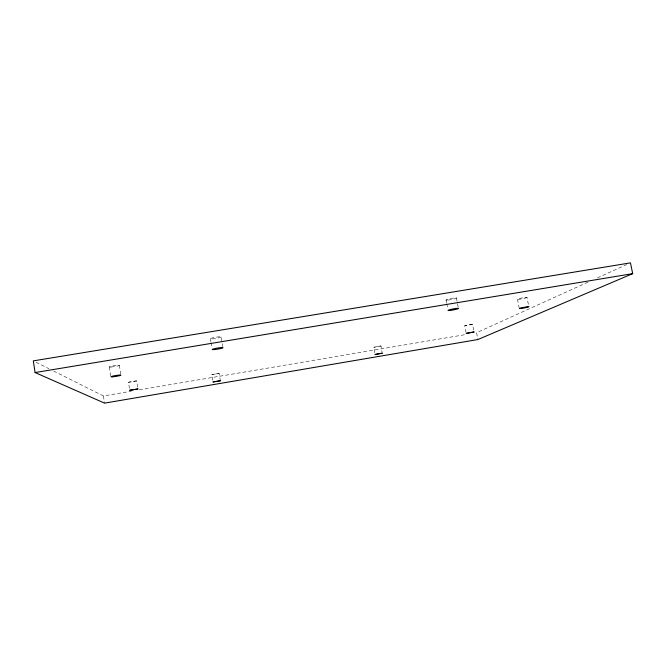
<?xml version="1.0" encoding="UTF-8"?>
<svg xmlns="http://www.w3.org/2000/svg" width="666" height="666" viewBox="0 0 666 666"><rect width="100%" height="100%" fill="white"/><g stroke="black" fill="none" stroke-linecap="round" stroke-linejoin="round"><path stroke-width="0.5" stroke-dasharray="3.33 2.5" d="M374.758 352.739L373.801 347.269L380.311 345.97L380.96 345.987L382.118 352.281M380.96 345.987L373.768 347.344M129.429 388.345L128.496 382.217L135.914 380.885L136.622 380.935L137.762 387.962M136.622 380.935L128.455 382.309M466.025 332.492L464.735 325.766L465.243 325.516L472.544 324.284L473.651 330.053M472.544 324.284L464.735 325.766M212.654 380.194L211.721 374.683L218.631 373.368L219.122 373.426L220.213 379.853M219.122 373.426L211.721 374.683M587.978 282.151L476.581 332.709L477.897 339.543M597.419 277.864L626.689 264.585M53.596 371.029L103.421 395.954L131.102 391.258M139.302 389.868L465.309 334.623M36.064 362.262L48.984 368.723M526.989 297.411A4.862 0.45 -11.3 0 1 519.622 299.217A4.862 0.45 -11.3 0 1 520.063 298.335A4.862 0.45 -11.3 0 1 526.989 297.411L528.638 305.777M517.457 299.242L519.105 307.6M456.443 297.927L458.258 307.409M446.045 299.95L446.586 302.789M446.769 303.738L447.669 308.475M221.204 336.954A5.503 0.608 -9.5 0 1 213.037 338.836A5.503 0.608 -9.5 0 1 213.095 337.754A5.503 0.608 -9.5 0 1 221.204 336.954L222.869 346.72M210.348 338.744L210.847 341.683M211.014 342.657L211.838 347.544M119.356 365.301L120.779 374.125M109.357 366.966L110.772 375.799M103.421 395.954L104.562 403.13M448.143 300.075A5.336 0.566 -11 0 0 456.468 298.077A5.336 0.566 -11 0 0 449.175 298.876A5.336 0.566 -11 0 0 448.143 300.075M111.155 367.024A5.087 0.499 -9 0 0 119.306 365.443A5.087 0.499 -9 0 0 112.604 365.934A5.087 0.499 -9 0 0 111.155 367.024"/><path stroke-width="1" d="M632.7 273.651L477.897 339.543L104.562 403.13L35.09 372.552L33.3 360.88L630.461 262.87L632.7 273.651L35.09 372.552M375.116 354.462L382.284 353.18L375.116 354.462M129.803 390.268L137.92 388.969L129.803 390.268M466.333 333.358L474.025 331.976L466.333 333.358M213.087 381.943L220.371 380.777L213.087 381.943M519.505 308.375C525.84 308.599 537.154 304.179 519.505 308.375M214.843 349.533A5.511 0.549 -9.6 0 0 223.035 347.694A5.511 0.549 -9.6 0 0 214.927 348.551A5.511 0.549 -9.6 0 0 214.843 349.533M450.116 310.448A5.345 0.516 -10.9 0 0 458.466 308.491A5.345 0.516 -10.9 0 0 451.173 309.34A5.345 0.516 -10.9 0 0 450.116 310.448M112.721 376.798A5.087 0.45 -9.1 0 0 120.879 375.233A5.087 0.45 -9.1 0 0 114.186 375.791A5.087 0.45 -9.1 0 0 112.721 376.798"/></g></svg>
